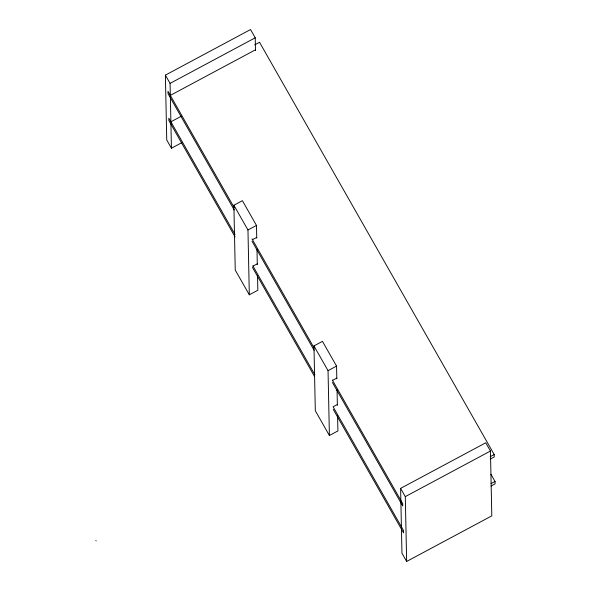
<?xml version="1.0" encoding="UTF-8"?>
<svg xmlns="http://www.w3.org/2000/svg" width="591" height="591" viewBox="0 0 591 591"><rect width="100%" height="100%" fill="white"/><g stroke="black" fill="none" stroke-linecap="round" stroke-linejoin="round"><path stroke-width="0.89" d="M181.976 142.571L171.434 148.215L166.743 139.971L165.384 75.138L250.54 29.55L255.231 37.794L255.497 50.582M171.434 148.215L170.075 83.383L255.231 37.794M254.669 44.879L259.53 42.271L494.202 454.553L494.253 456.954L490.198 459.118M170.326 95.387L255.482 49.799M170.88 121.805L181.393 116.176M257.528 275.635L257.839 290.247L249.321 294.806L235.24 270.072L233.881 205.24L242.399 200.681L256.479 225.415L256.745 238.203M249.321 294.806L247.961 229.98L256.479 225.415M252.475 239.702L256.73 237.427M253.029 266.113L257.284 263.837M337.587 415.407L337.912 430.928L329.394 435.486L315.313 410.745L313.961 345.92L322.472 341.362L336.552 366.095L336.826 378.883M329.394 435.486L328.042 370.653L336.552 366.095M332.548 380.382L336.804 378.1M337.358 404.517L333.102 406.793L403.505 530.474L403.55 532.875L333.243 409.356M400.602 488.373L485.75 442.785L490.449 451.029L491.801 515.862L406.652 561.45L401.961 553.206L400.602 488.373L405.293 496.625L406.652 561.45M405.293 496.625L490.449 451.029M490.153 456.717L494.202 454.553M490.988 483.637L495.044 481.466L490.929 474.248M491.04 486.038L495.088 483.866L495.044 481.466M165.384 75.138L170.075 83.383M233.881 205.24L247.961 229.98M313.961 345.92L328.042 370.653M234.191 207.589L167.992 91.28L168.043 93.681L234.243 209.99M251.995 238.867L314.087 347.951M332.349 380.035L402.663 503.562L402.715 505.962L332.401 382.436M252.047 241.268L314.139 350.352M235.033 234.501L168.834 118.2L168.886 120.601L235.085 236.902M252.837 265.787L314.929 374.871M252.431 267.383L314.523 376.467M95.912 540.506L96.119 540.883M337.055 389.838L337.38 405.36M256.974 249.158L257.299 264.679"/></g></svg>
